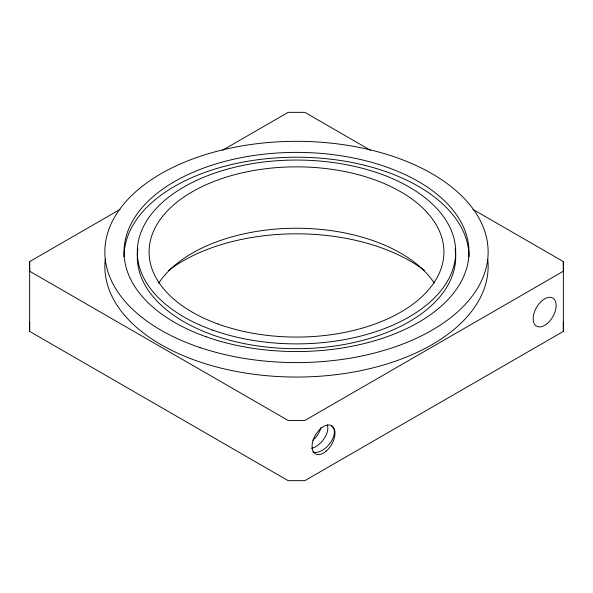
<?xml version="1.0" encoding="UTF-8"?>
<svg xmlns="http://www.w3.org/2000/svg" width="593" height="593" viewBox="0 0 593 593"><rect width="100%" height="100%" fill="white"/><g stroke="black" fill="none" stroke-linecap="round" stroke-linejoin="round"><path stroke-width="0.89" d="M563.35 321.777L563.35 331.405L304.839 480.656L288.161 480.656L29.65 331.405L29.65 321.777M120.09 209.381L29.65 261.595L29.65 271.223L288.161 420.474L304.839 420.474L563.35 271.223L563.35 261.595L472.91 209.381M222.531 150.237L288.161 112.344L304.839 112.344L370.469 150.237M563.35 261.595L563.35 331.405M29.65 261.595L29.65 331.405M168.39 270.601A160.681 92.767 0 0 1 424.366 270.408M487.802 259.823A191.643 110.639 0 0 1 295.877 377.052A191.643 110.639 0 0 1 105.28 259.104M158.62 283.239A147.412 85.11 0 0 1 296.218 228.246A147.412 85.11 0 0 1 434.18 282.935M124.026 256.754A172.474 99.58 0 0 1 296.552 157.204A172.474 99.58 0 0 1 468.974 256.813M455.127 248.949A159.206 91.915 0 0 1 296.5 348.699A159.206 91.915 0 0 1 137.873 248.949M331.465 426.026A16.033 9.162 -49.9 0 1 330.19 443.045A16.033 9.162 -49.9 0 1 312.867 451.896M327.21 424.87A16.033 9.162 -49.9 0 1 324.245 438.464A16.033 9.162 -49.9 0 1 311.599 448.345M320.961 427.516A16.033 9.162 -49.9 0 1 312.785 440.31M326.15 451.147A16.219 9.362 -60 0 0 331.895 425.878A16.219 9.362 -60 0 0 312.555 442.282A16.219 9.362 -60 0 0 326.15 451.147M547.272 323.489A16.219 9.362 -60 0 0 553.017 298.22A16.219 9.362 -60 0 0 533.678 314.616A16.219 9.362 -60 0 0 547.272 323.489M217.935 323.978A147.412 85.11 0 0 0 443.809 255.242A147.412 85.11 0 0 0 227.756 176.677A147.412 85.11 0 0 0 217.935 323.978M200.137 347.602A191.643 110.639 0 0 0 488.135 252.329A191.643 110.639 0 0 0 201.22 155.966A191.643 110.639 0 0 0 200.137 347.602M206.231 336.817A172.474 99.58 0 0 0 468.915 254.679A172.474 99.58 0 0 0 214.362 164.409A172.474 99.58 0 0 0 206.231 336.817M212.605 330.086A159.206 91.915 0 0 0 455.632 254.857A159.206 91.915 0 0 0 221.263 170.962A159.206 91.915 0 0 0 212.605 330.086"/></g></svg>
